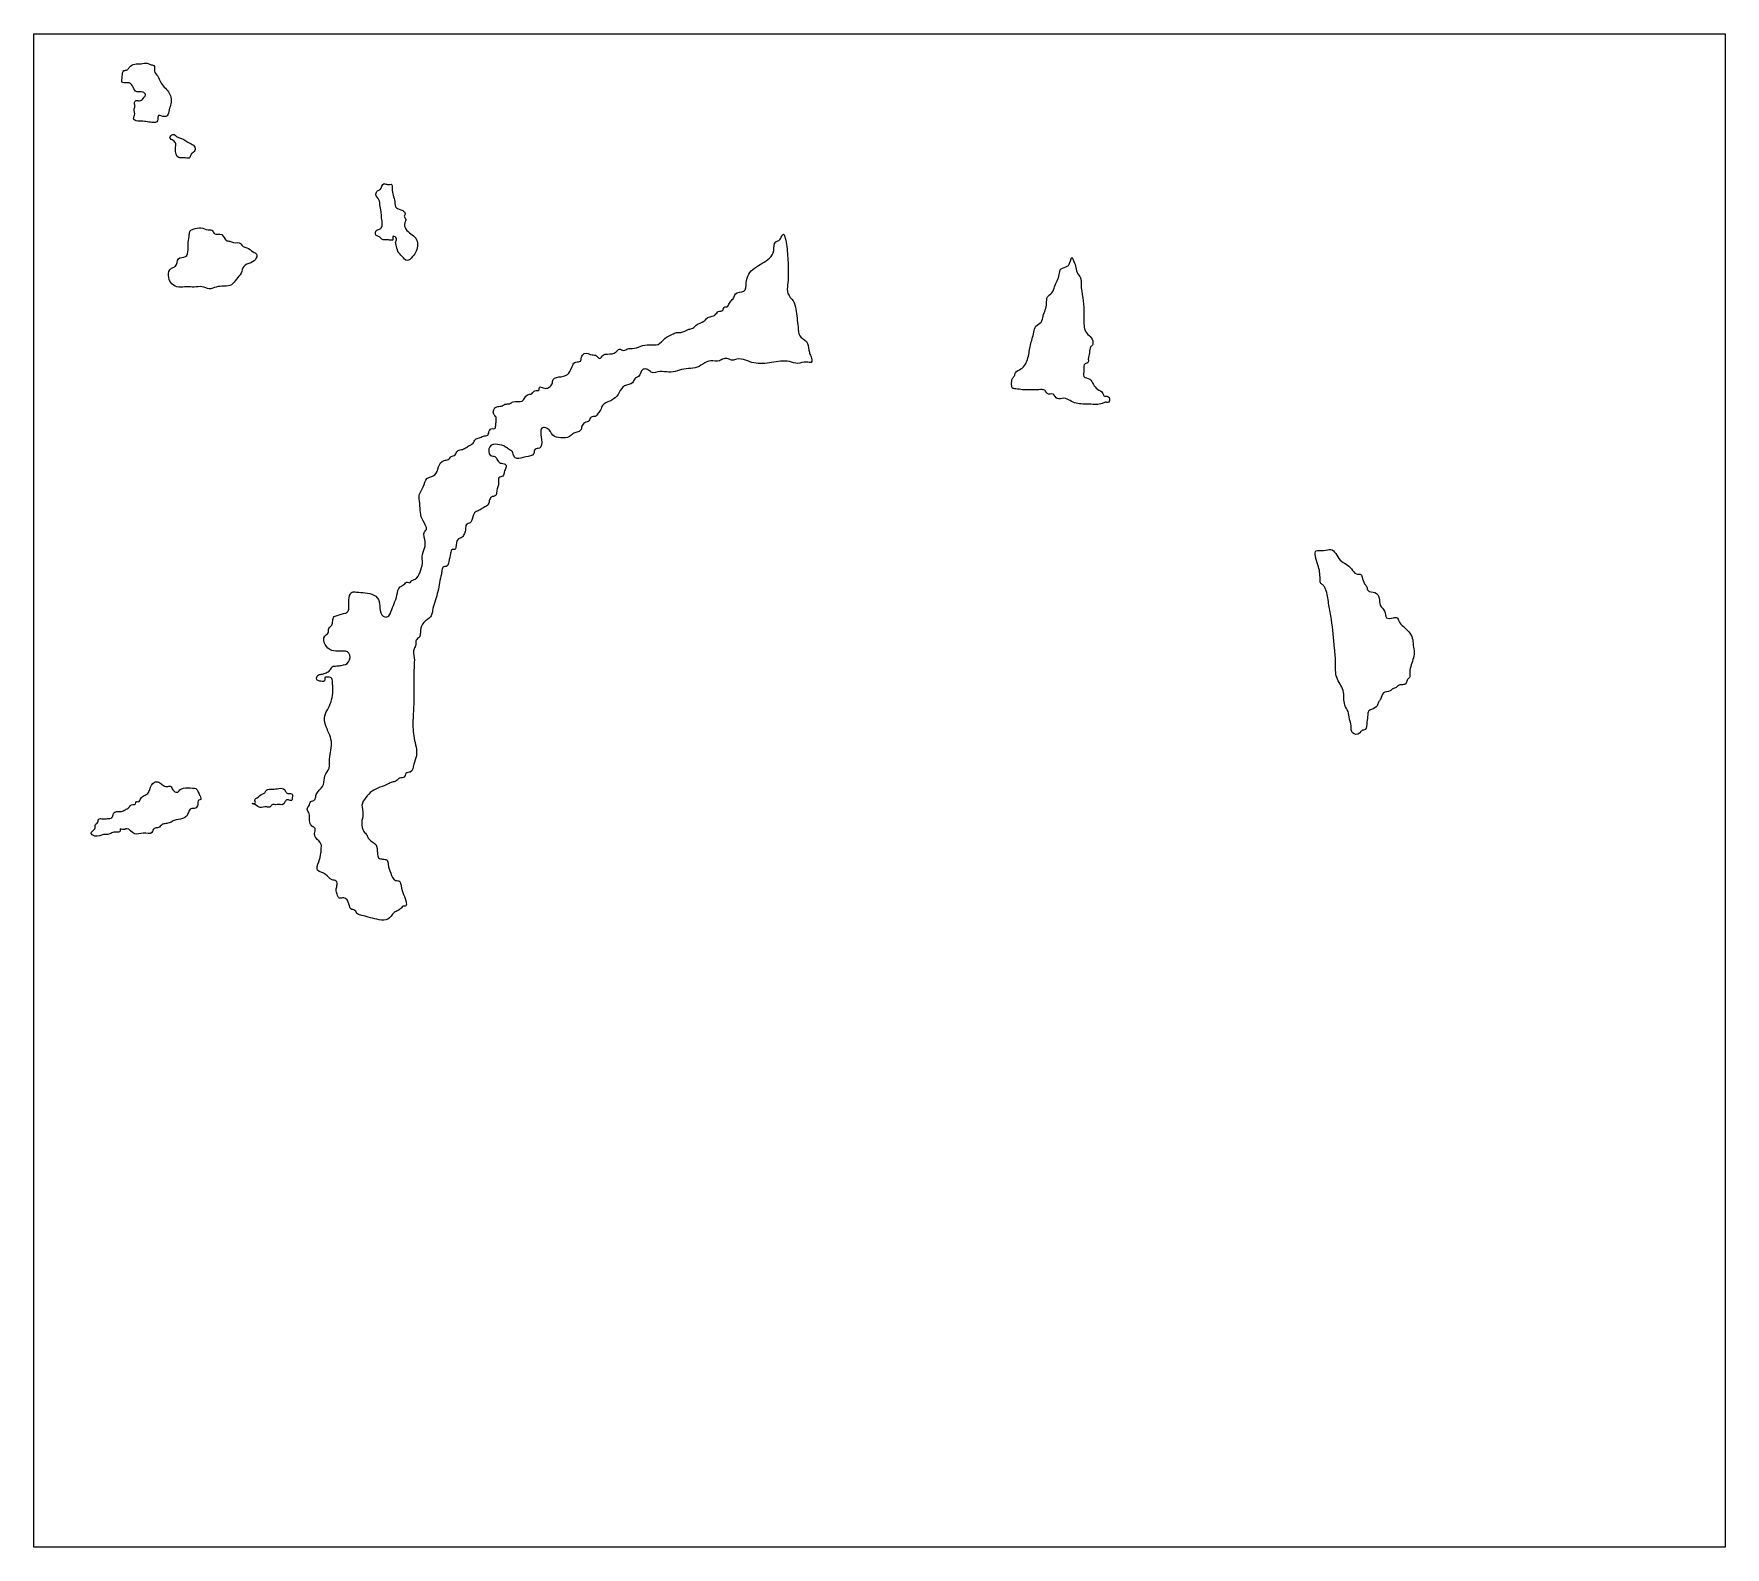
# Model space of a CAD drawing. Header units: millimetres. Extents: x 0 to 1900, y -800 to 900.
import ezdxf

# ---------------------------------------------------------------- set-up
doc = ezdxf.new("R2010")
doc.units = ezdxf.units.MM
doc.layers.get('0').update_dxf_attribs({"linetype": 'CONTINUOUS'})

msp = doc.modelspace()

# ---------------------------------------------------------------- linework, layer by layer
msp.add_lwpolyline([(1900, -800), (0, -800), (0, 900), (1900, 900)], close=True)
for points, knots in [([(113.4, 802.9), (115.2, 801.8), (120.7, 802.3), (127.7, 801.1), (132.9, 800.3), (139.1, 800.6), (139.1, 803.9), (139.4, 809.3), (143.9, 807.2), (151.2, 806.1), (151.6, 815.3), (154.5, 821.1), (154.5, 829), (150.6, 836.9), (142.5, 843.5), (139.8, 852.6), (133.8, 857.5), (137.1, 864.7), (130.4, 865.2), (126.7, 868), (120.3, 865.6), (113.2, 867), (107.7, 863.5), (105.3, 858.8), (99.2, 859.3), (99.8, 852.4), (97.6, 843), (108.2, 846.6), (111.5, 840), (114.9, 833.4), (121.3, 835.6), (126.6, 832.2), (123.2, 827.6), (120.2, 823.6), (114.8, 825.8), (112.4, 822.8), (114.1, 819.1), (112, 814.8), (114.3, 809.4), (111.4, 805.3), (112.6, 803.4), (113.4, 802.9)], [0, 0, 0, 0, 0.716609, 1.433218, 2.149827, 2.508132, 2.866436, 3.224741, 3.583046, 4.299655, 5.016264, 5.732873, 6.449482, 7.166091, 8.599309, 9.315919, 10.032528, 10.749137, 11.107441, 11.465746, 12.182355, 12.898964, 13.615573, 13.973878, 14.332182, 15.048791, 15.765401, 16.48201, 17.198619, 17.915228, 18.631837, 18.990142, 19.348446, 20.065055, 20.42336, 20.781664, 21.139969, 21.498274, 22.214883, 22.573187, 22.931492, 22.931492, 22.931492, 22.931492]), ([(162.9, 760.9), (164.4, 760.4), (168.2, 761.6), (175.6, 758.8), (175.9, 765.5), (182.2, 768.1), (180.9, 774.7), (173.4, 777.6), (167.8, 782.5), (161.1, 783.4), (156.3, 789), (151.1, 782.5), (157.1, 780.3), (160.2, 776.7), (158.2, 769.7), (160, 761.9), (162.9, 760.9)], [0, 0, 0, 0, 0.559527, 1.119054, 1.678581, 2.238107, 2.797634, 3.357161, 4.476215, 5.035742, 5.595268, 6.154795, 6.714322, 7.273849, 7.833376, 8.952429, 8.952429, 8.952429, 8.952429]), ([(419.4, 645.3), (421.5, 645.2), (425.9, 649.9), (431.3, 657.6), (432.1, 672.1), (417.9, 677.5), (415.6, 686.6), (418.8, 691.4), (414.8, 695.3), (418.5, 698.1), (413, 703.1), (405.8, 703), (405.9, 711.8), (403.4, 718.7), (402.5, 724.2), (402.6, 731.3), (400.3, 730.8), (396, 730.7), (391.7, 733.2), (390.6, 724.5), (385.7, 724.4), (383.1, 718.2), (388.9, 714.1), (388.5, 706), (390.8, 698.7), (390.5, 691.4), (392.2, 685.2), (389.4, 680.2), (383.6, 680), (382.7, 673.2), (388.6, 672.4), (391.6, 667.6), (396.8, 668.9), (403.2, 667.8), (403.4, 668.6), (402.7, 674.1), (408.9, 670.2), (405.8, 666.7), (407.4, 661.6), (408.4, 655.2), (413.7, 650.3), (417.4, 645.4), (419.4, 645.3)], [0, 0, 0, 0, 0.757838, 1.515675, 3.03135, 4.547025, 5.304863, 5.683782, 6.0627, 6.441619, 6.820538, 7.578375, 8.336213, 9.09405, 9.851888, 10.230807, 10.609726, 10.988644, 11.367563, 12.125401, 12.504319, 12.883238, 13.641076, 14.398913, 15.156751, 15.914588, 16.672426, 17.051345, 17.430263, 18.188101, 18.56702, 18.945938, 19.703776, 20.082695, 20.461614, 20.840532, 21.219451, 21.59837, 21.977289, 22.735126, 23.492964, 24.250801, 24.250801, 24.250801, 24.250801]), ([(162.9, 615.3), (165.8, 615), (171.5, 616.6), (180.2, 614.7), (189, 617.3), (197.2, 611.7), (204.7, 616.4), (213.5, 616.3), (223, 617), (227.1, 624.8), (233.9, 630.4), (234.4, 640), (244.2, 642.4), (249.9, 646.4), (251.2, 652.8), (244.5, 655.7), (241.2, 659.9), (234.8, 660.3), (231.8, 666.8), (225.3, 664.4), (220.2, 667.3), (214.3, 667.2), (212.7, 677.2), (202.8, 673.2), (200.4, 680.4), (193.9, 679.3), (188.1, 683.5), (180.4, 680.9), (175.1, 679.2), (174.6, 672.7), (173, 665.9), (173.7, 657.3), (172.1, 648), (160.3, 649.7), (161.3, 638.9), (155.4, 637.4), (151.2, 634.2), (151.2, 625.7), (154.1, 618.6), (160, 615.6), (162.9, 615.3)], [0, 0, 0, 0, 0.867993, 1.735986, 2.603979, 3.471972, 4.339965, 5.207958, 6.075951, 6.943944, 7.811937, 8.679931, 9.547924, 10.415917, 10.849913, 11.28391, 12.151903, 12.585899, 13.019896, 13.887889, 14.321885, 14.755882, 15.623875, 16.491868, 16.925864, 17.359861, 18.227854, 19.095847, 19.529844, 19.96384, 20.831833, 21.699826, 22.567819, 23.435812, 24.303805, 24.737802, 25.171798, 26.039792, 26.907785, 27.775778, 27.775778, 27.775778, 27.775778]), ([(387.9, -95.2), (391.4, -95.8), (398.8, -96.5), (403.1, -87.5), (409.2, -84.7), (412.8, -82.8), (414.5, -79.4), (418.5, -80.9), (418.7, -74.2), (415.1, -66.8), (412.5, -59.5), (411.9, -51), (403.9, -51.9), (401, -42.2), (397.8, -35.3), (397.8, -27.3), (391.7, -27.2), (386.6, -26.4), (385.7, -18.6), (386.1, -9.3), (376.3, -6.6), (374.3, 0.3), (369.3, 4.9), (367.3, 13.8), (371, 23.4), (367, 33.9), (372.8, 42.2), (379.5, 49.8), (388.8, 53.6), (396.6, 56.6), (402.4, 59.6), (407.5, 60), (410.3, 65), (417.1, 63.5), (416.9, 70.5), (425.8, 69.9), (426.1, 79.9), (432.2, 92), (426, 108.8), (425.6, 128.8), (427.6, 155.5), (426, 179.3), (428, 198.9), (425.5, 208), (429.9, 213.5), (428.2, 219.4), (434, 221.8), (434.3, 229), (435.4, 237.6), (443.1, 242.5), (447.4, 246.8), (447.8, 253.9), (451.5, 264.8), (455.2, 277.4), (456.6, 289.5), (458.6, 295.3), (458.4, 301.9), (465.3, 301.1), (466.3, 309), (468, 314.4), (468.8, 321.3), (473.6, 320.2), (474.7, 325.6), (474.5, 333), (481.8, 333.8), (483.7, 338.9), (485.3, 343.3), (484.8, 349.8), (490.7, 349.8), (493, 356.3), (494.7, 363.4), (501.6, 364.9), (505.2, 368.3), (510.6, 369.9), (511.6, 375.2), (513.1, 380.7), (519.8, 380.1), (519.6, 386.6), (521.5, 391), (522.4, 395.7), (521.2, 402.3), (528, 402.2), (528, 408.1), (530.9, 412.1), (530.4, 417.5), (523.5, 417.2), (520.9, 420.8), (518.4, 426), (510.5, 425.2), (510.6, 438.9), (520.8, 439.2), (528.9, 437.2), (533.8, 432.8), (538.2, 431), (539.1, 424.8), (543.5, 421.5), (552.3, 425.5), (562.3, 425.6), (562, 434.6), (570.9, 433.6), (570.9, 444.8), (568.8, 452.6), (570.4, 458.3), (579.5, 457), (581.8, 447.5), (592.1, 446), (600.7, 446), (605.5, 451.1), (610.1, 452.6), (615.1, 453.9), (615.1, 459.7), (618.7, 463.7), (624.4, 464.3), (624.9, 471), (631.8, 469), (633.5, 474), (637.6, 477.4), (638.1, 482.8), (643.9, 486.4), (651.9, 489.1), (658, 496.5), (661.8, 506.6), (672.9, 505.3), (674.3, 513.2), (681.9, 515), (681.6, 524), (690, 523.6), (694.4, 517.6), (703.7, 522), (716.6, 518.1), (729.1, 524.6), (743.1, 523.7), (751.6, 529), (760.1, 534.2), (769.1, 531.1), (774.8, 535.6), (780.1, 535.3), (784.8, 532.3), (791.1, 535.7), (799.7, 533.5), (811.9, 528.5), (828.9, 530.4), (845.7, 534), (858.2, 528.1), (865.8, 532.6), (874.4, 529.4), (874, 536.4), (871.7, 539.9), (870.4, 546.2), (869.6, 555.3), (858.5, 559.6), (858.8, 571), (857.2, 580.6), (856.4, 590.8), (853.9, 600.3), (845.6, 607.6), (847.4, 621.9), (847.9, 638.2), (846.5, 654.9), (845.2, 667), (843.8, 672), (842.2, 675.8), (839.3, 671.8), (838.7, 667.9), (830.5, 666.4), (832.5, 655.6), (827.1, 647.6), (815.5, 640.6), (803.2, 633.6), (799.7, 620.7), (800.3, 608.2), (787.7, 610.8), (786.7, 602.8), (782.6, 599.9), (780.5, 596), (779.3, 592.9), (774.5, 594.2), (775.3, 587.8), (768.1, 589.1), (766, 583.7), (760.8, 582.5), (756, 581.1), (752, 575.2), (744.8, 574.9), (740.8, 568.6), (733.8, 568.5), (728.6, 563.6), (721.8, 564.9), (715.9, 561.5), (708.2, 559), (702.3, 549), (691.1, 551.6), (681.9, 549.3), (673.8, 545.8), (667.2, 547.1), (662.8, 543), (657.4, 547.4), (653.4, 540.4), (646, 540.4), (639.4, 540.1), (635.8, 533.2), (632.2, 539.5), (625.5, 538.7), (619.5, 543.2), (614.4, 537), (615.3, 530.9), (608.3, 532.2), (604, 526.5), (602.3, 517.6), (592.9, 514.3), (582.6, 514.4), (582.8, 506.4), (578.9, 502.9), (575.5, 501), (570.2, 503), (567.6, 503.6), (568.2, 498.2), (562.1, 500.5), (559.9, 494.7), (552, 495.5), (550.4, 484.3), (539.5, 488.5), (534.7, 483.8), (528.9, 484.6), (525.4, 481), (517.6, 482.4), (514.5, 473.2), (520.1, 469.9), (519.2, 463.4), (518.8, 460), (518.5, 456), (513.8, 457.1), (511.2, 454.3), (510.9, 448.2), (504.6, 448.6), (500.7, 445.6), (495.3, 445.4), (494.1, 439.4), (489, 437.7), (485.1, 434.6), (480.5, 432.6), (475, 432.4), (474.1, 426), (468.4, 426), (466.1, 420.8), (458.7, 421.4), (453.9, 413.7), (452.4, 403), (439.7, 402.1), (438.5, 390.6), (431.4, 382.7), (433.9, 372.2), (434, 362.1), (436.2, 353.1), (443.4, 344.1), (437.6, 339.8), (438.9, 332.5), (441, 324.4), (435.4, 315.5), (437.3, 305.1), (434.3, 295.7), (430.6, 287.3), (423.9, 286.1), (422.8, 282.7), (418.3, 285.2), (416.2, 280.7), (409.2, 278.6), (407.9, 265.4), (402.7, 256.1), (399.4, 245.8), (392.3, 243.6), (388, 252.3), (389.2, 262.6), (382.8, 270.6), (372, 272.2), (364.5, 272.6), (356.9, 273.8), (353.6, 267.3), (354.1, 259.4), (354.1, 249.3), (346.4, 248.8), (342.1, 246.6), (336.9, 246.3), (335.5, 240.4), (335.5, 235.5), (330.4, 232.4), (331.7, 226.5), (324.4, 223), (326.4, 213.2), (334.2, 206), (344.4, 206.7), (356.1, 206.6), (355.2, 192.3), (346.8, 190.9), (340.7, 189.7), (334.4, 190), (333.3, 184.4), (328.2, 182.4), (324.4, 180.1), (318.8, 180.9), (316.4, 173.9), (322.1, 172.6), (327.8, 172.2), (326.4, 177.5), (330, 176.9), (335.1, 177.9), (335.5, 171.4), (335.9, 167), (336, 156.7), (333.4, 145.4), (325.5, 134), (327.7, 120.3), (337.4, 105.7), (331.3, 88.7), (333.1, 74.8), (325.6, 67), (326.9, 55.9), (320, 50.3), (316.5, 44.7), (316.5, 38.4), (310, 38.5), (309.8, 32.9), (305.8, 29.5), (311.1, 22.5), (308.8, 15.9), (311.9, 9.5), (317.3, 8), (314.8, 1.6), (316.7, -4.8), (323.8, -8.4), (322.7, -15.7), (322.7, -22), (320.3, -29.8), (315.9, -40.9), (329.1, -43), (332.8, -50.8), (340.5, -50.7), (341, -57.2), (338.9, -61.7), (340.9, -66.4), (342.4, -72.5), (350.5, -68.5), (354, -76.4), (355.2, -84.1), (361.4, -83.5), (363.2, -89.6), (370.3, -90.5), (378.1, -93.1), (384.5, -94.6), (387.9, -95.2)], [0, 0, 0, 0, 1.007846, 2.015693, 2.519616, 3.023539, 3.2755, 3.527462, 4.031385, 5.039232, 6.047078, 6.551001, 7.054924, 8.06277, 9.070617, 9.57454, 10.078463, 10.582386, 11.086309, 12.094156, 13.102002, 13.605925, 14.109848, 15.117695, 16.125541, 17.133387, 18.141234, 19.14908, 20.156926, 21.164772, 21.668696, 22.172619, 22.676542, 23.180465, 23.684388, 24.188311, 25.196158, 26.204004, 28.219697, 30.235389, 32.251082, 36.282467, 37.290313, 38.29816, 38.802083, 39.306006, 39.809929, 40.313852, 41.321699, 42.329545, 42.833468, 43.337391, 44.345237, 46.36093, 47.368776, 47.8727, 48.376623, 48.880546, 49.384469, 50.392315, 50.896238, 51.1482, 51.400162, 52.408008, 52.911931, 53.415854, 53.919777, 54.423701, 54.927624, 55.431547, 56.439393, 56.943316, 57.447239, 57.951163, 58.455086, 58.959009, 59.462932, 59.966855, 60.470778, 60.974702, 61.478625, 61.982548, 62.486471, 62.990394, 63.494317, 63.99824, 64.502164, 65.006087, 65.51001, 66.517856, 67.525703, 68.533549, 69.037472, 69.541395, 70.045318, 70.549241, 71.557088, 72.564934, 73.068857, 73.57278, 74.580627, 75.588473, 76.092396, 76.596319, 77.604166, 78.612012, 79.619858, 80.123781, 80.627704, 81.131628, 81.635551, 82.139474, 82.643397, 83.14732, 83.651243, 84.155167, 84.65909, 85.163013, 85.666936, 86.674782, 87.682629, 88.690475, 89.698321, 90.202244, 90.706168, 91.714014, 92.217937, 92.72186, 93.729706, 94.737553, 96.753245, 97.761092, 98.768938, 99.776784, 100.784631, 101.288554, 101.792477, 102.2964, 102.800323, 103.80817, 104.816016, 106.831708, 108.847401, 109.855247, 110.863094, 111.367017, 111.87094, 112.374863, 112.878786, 113.886633, 114.894479, 115.902325, 116.910172, 117.918018, 118.925864, 119.93371, 120.941557, 122.957249, 124.972942, 125.980788, 126.484711, 126.736673, 126.988635, 127.492558, 127.996481, 129.004327, 130.012173, 131.02002, 133.035712, 134.043559, 135.051405, 136.059251, 136.563174, 137.067098, 137.571021, 137.822982, 138.074944, 138.578867, 139.08279, 139.586713, 140.090637, 140.59456, 141.098483, 142.106329, 142.610252, 143.114175, 144.122022, 144.625945, 145.129868, 146.137714, 147.145561, 148.153407, 149.161253, 150.1691, 150.673023, 151.176946, 151.680869, 152.184792, 153.192639, 153.696562, 154.200485, 154.704408, 155.208331, 156.216177, 156.720101, 157.224024, 157.727947, 158.23187, 159.239716, 160.247563, 161.255409, 161.759332, 162.263255, 162.767178, 163.271102, 163.523063, 163.775025, 164.278948, 164.782871, 165.286794, 166.29464, 167.302487, 167.80641, 168.310333, 168.814256, 169.318179, 170.326026, 170.829949, 171.333872, 171.837795, 172.089757, 172.341718, 172.845641, 173.349565, 173.853488, 174.357411, 174.861334, 175.365257, 175.86918, 176.373104, 176.877027, 177.38095, 177.884873, 178.388796, 178.892719, 179.396642, 180.404489, 181.412335, 182.420181, 183.428028, 184.435874, 185.44372, 186.451567, 187.459413, 188.467259, 188.971182, 189.475106, 190.482952, 191.490798, 192.498644, 193.506491, 194.514337, 195.01826, 195.270222, 195.522183, 196.026107, 196.53003, 197.537876, 199.553569, 200.057492, 200.561415, 201.569261, 202.577108, 203.584954, 204.5928, 205.600646, 206.10457, 206.608493, 207.616339, 208.624185, 209.128109, 209.632032, 210.135955, 210.639878, 211.143801, 211.647724, 212.151647, 212.655571, 213.663417, 214.671263, 215.679109, 216.686956, 217.694802, 218.702648, 219.206572, 219.710495, 220.214418, 220.718341, 221.222264, 221.726187, 222.23011, 222.734034, 223.237957, 223.489918, 223.74188, 224.245803, 224.749726, 225.253649, 225.757573, 227.773265, 228.781111, 229.788958, 231.80465, 233.820343, 234.828189, 235.836036, 236.843882, 237.851728, 238.355651, 238.859575, 239.363498, 239.867421, 240.371344, 240.875267, 241.883113, 242.387037, 242.89096, 243.394883, 243.898806, 244.906652, 245.410576, 245.914499, 246.922345, 247.930191, 248.938038, 249.945884, 250.449807, 250.95373, 251.457653, 251.961577, 252.4655, 252.969423, 253.977269, 254.481192, 254.985115, 255.489039, 255.992962, 257.000808, 258.008654, 258.008654, 258.008654, 258.008654]), ([(1170.9, 485.1), (1173.3, 484.4), (1178.3, 484.1), (1188, 484), (1197.4, 482.9), (1203.3, 486.6), (1209.4, 484.9), (1208.7, 494.4), (1201.9, 491.9), (1200.8, 498), (1194.5, 500.4), (1189.9, 506), (1187.3, 513), (1177.5, 513.7), (1180.6, 522.6), (1178.5, 529.8), (1185.2, 529.9), (1184, 536.2), (1186.3, 541.3), (1186, 548.4), (1190.2, 550.4), (1189.5, 557.1), (1185.5, 560.9), (1180.2, 566.5), (1179.3, 576.6), (1180.1, 588.9), (1178.5, 603.8), (1176.1, 615.6), (1176.9, 626.4), (1171.2, 631.5), (1170.8, 639.5), (1167.9, 644.4), (1166.2, 650.3), (1164, 643), (1162.2, 638), (1152.4, 637.2), (1152.5, 626.6), (1146.9, 618.8), (1144.7, 608.3), (1137.4, 605.6), (1138.1, 596.8), (1136.4, 589.8), (1133.4, 583.1), (1133, 575.5), (1124.4, 572.4), (1123.2, 562), (1119.1, 550.5), (1117.6, 536.1), (1112, 523.7), (1102.8, 521), (1101.8, 515.6), (1098.3, 512.1), (1098.4, 507), (1098.6, 501.4), (1104.9, 501.3), (1110.1, 499.7), (1117.8, 500.1), (1125.1, 499.8), (1131.3, 500.6), (1136.3, 499.8), (1138.9, 493.8), (1145.9, 497.5), (1148.7, 488), (1157.7, 491.9), (1164, 487.8), (1168.5, 485.7), (1170.9, 485.1)], [0, 0, 0, 0, 0.743101, 1.486201, 2.972402, 3.343952, 3.715503, 4.458603, 4.830154, 5.201704, 5.944804, 6.687905, 7.431005, 8.174106, 8.917207, 9.660307, 10.031857, 10.403408, 11.146508, 11.889609, 12.261159, 12.632709, 13.37581, 14.11891, 14.862011, 16.348212, 17.834413, 19.320614, 20.063715, 20.806815, 21.549916, 22.293016, 22.664567, 23.036117, 23.779218, 24.522318, 25.265419, 26.75162, 27.49472, 28.237821, 28.980921, 29.724022, 30.467122, 31.210223, 31.953324, 32.696424, 34.182625, 35.668826, 37.155027, 37.898128, 38.269678, 38.641229, 39.384329, 39.755879, 40.12743, 40.87053, 41.613631, 42.356731, 43.099832, 43.471382, 43.842932, 44.586033, 45.329133, 46.072234, 46.815335, 47.558435, 47.558435, 47.558435, 47.558435]), ([(1481.4, 114.6), (1483.2, 112.8), (1488.9, 112.3), (1491.4, 117.9), (1497.6, 118), (1497, 127.5), (1498.8, 133.2), (1498.5, 139.4), (1504, 141.7), (1509.3, 143.4), (1510, 149.5), (1514.2, 152.9), (1514.2, 162), (1523.3, 160.3), (1526.1, 164.9), (1530.8, 165.1), (1533.3, 169), (1537.6, 168.7), (1542.1, 169.2), (1541.9, 174.3), (1546.2, 176.4), (1545.3, 182.6), (1547, 191.7), (1551.9, 202.3), (1549.3, 213.1), (1549.2, 224.2), (1540.5, 232.6), (1533.7, 238.5), (1531.8, 245.1), (1526.3, 243.7), (1517.8, 242.1), (1518.9, 252.4), (1510.9, 257.5), (1512.3, 266.5), (1507.6, 273.9), (1498.4, 272.3), (1497.7, 279.1), (1493.8, 283), (1492.7, 288.4), (1490.6, 293.9), (1483.9, 292.1), (1480.6, 299.9), (1474.3, 304.3), (1464.6, 309.3), (1460.5, 323.8), (1449, 318.4), (1435.6, 321.9), (1442.4, 305.3), (1444.6, 295.8), (1445.1, 289), (1444.6, 282.9), (1448.1, 281), (1450.4, 278.4), (1453.3, 270.2), (1454.5, 258.4), (1459, 236.8), (1460.6, 214.9), (1462.9, 193.3), (1461.4, 176.2), (1473.4, 163), (1470.4, 148.1), (1477.1, 138.8), (1477.7, 130.5), (1480.3, 123.1), (1479.7, 116.4), (1481.4, 114.6)], [0, 0, 0, 0, 0.821882, 1.232823, 1.643764, 2.465646, 3.287529, 3.69847, 4.109411, 4.931293, 5.342234, 5.753175, 6.575057, 7.396939, 7.80788, 8.218822, 8.629763, 9.040704, 9.451645, 9.862586, 10.273527, 10.684468, 11.50635, 13.150114, 13.971997, 14.793879, 16.437643, 17.259525, 17.670466, 18.081407, 18.90329, 19.725172, 20.547054, 21.368936, 22.190818, 23.0127, 23.423641, 23.834583, 24.656465, 25.067406, 25.478347, 26.300229, 27.122111, 27.943993, 29.587758, 30.40964, 31.231522, 32.875286, 33.697168, 34.519051, 34.929992, 35.340933, 35.751874, 36.162815, 37.806579, 39.450343, 42.737872, 44.381636, 46.025401, 47.669165, 49.312929, 50.134812, 50.956694, 51.778576, 52.600458, 52.600458, 52.600458, 52.600458]), ([(68.4, -1.2), (72.2, -2.3), (76.7, 1.3), (83, 0), (87.5, 2.6), (91.9, 3.8), (97.7, 2.6), (96.4, 7.8), (100.9, 5), (106.2, 9.5), (112.6, -1.8), (122.4, 3.9), (133, -0.4), (134.3, 8.8), (140.5, 7.2), (143.6, 12.3), (148.1, 12.7), (153.3, 13.8), (158.8, 17.5), (165.6, 17.1), (171.9, 20.8), (173.5, 25.3), (175.8, 30.7), (181.7, 29), (185.1, 33.7), (183.7, 39.4), (188.3, 39.5), (187, 43.9), (185.1, 46.5), (183.4, 52.5), (176.3, 52.7), (169.4, 53.8), (163.9, 51), (161.4, 46.6), (155.3, 50.3), (154.6, 56.3), (149, 53.6), (144.2, 55.9), (141, 60), (133, 59.7), (131, 52.7), (128.5, 46.3), (123.7, 44.3), (119.6, 41.7), (118.7, 36.2), (114.7, 38.7), (114.8, 33.2), (109, 35.2), (107, 30.3), (102.8, 28.6), (98.7, 25.6), (93.1, 27.1), (88.6, 24.6), (88.8, 18.5), (82.3, 18.5), (78.1, 17.8), (71.5, 19.2), (72.7, 13.3), (68.6, 12.2), (69.5, 8.3), (67.2, 5.1), (62.4, 2.4), (66.5, -0.6), (68.4, -1.2)], [0, 0, 0, 0, 1.003344, 1.505015, 2.006687, 2.508359, 3.010031, 3.260867, 3.511702, 4.013374, 5.016718, 6.020061, 7.023405, 7.525077, 8.026748, 8.52842, 9.030092, 9.531764, 10.033436, 11.036779, 11.538451, 12.040123, 12.541794, 13.043466, 13.545138, 14.04681, 14.297646, 14.548482, 15.050153, 15.551825, 16.053497, 17.05684, 17.558512, 18.060184, 18.561856, 19.063528, 19.565199, 20.066871, 20.568543, 21.070215, 22.073558, 22.57523, 23.076902, 23.578574, 24.080245, 24.331081, 24.581917, 25.083589, 25.585261, 26.086932, 26.588604, 27.090276, 27.591948, 28.09362, 28.595291, 29.096963, 29.598635, 30.100307, 30.351143, 30.601978, 31.10365, 31.605322, 32.106994, 32.106994, 32.106994, 32.106994]), ([(248.4, 34.1), (251.4, 32.8), (253.4, 29.5), (260.3, 32.4), (265.6, 30.5), (267.5, 34.8), (271.5, 33.7), (274.9, 34.8), (278.7, 33.4), (281.2, 35.1), (282.9, 39.1), (285.5, 40.2), (290.6, 37.4), (289.7, 42.3), (291.9, 45.6), (287, 47), (283.5, 46.4), (281.8, 52.7), (274.9, 52.5), (268.5, 51), (261.2, 52.1), (259.8, 46.9), (254.9, 45.8), (252.5, 42.2), (247.1, 40.4), (250.4, 34.6), (242.9, 35.9), (246.9, 34.7), (248.4, 34.1)], [0, 0, 0, 0, 0.718697, 1.437394, 1.796743, 2.156091, 2.51544, 2.874788, 3.234137, 3.593485, 3.952834, 4.312182, 4.671531, 5.030879, 5.390228, 5.749576, 6.108925, 6.468273, 7.18697, 7.905667, 8.624364, 8.983713, 9.343061, 10.061758, 10.421107, 10.780455, 11.139804, 11.499152, 11.499152, 11.499152, 11.499152])]:
    msp.add_open_spline(points, degree=3, knots=knots)

doc.saveas('drawing.dxf')
